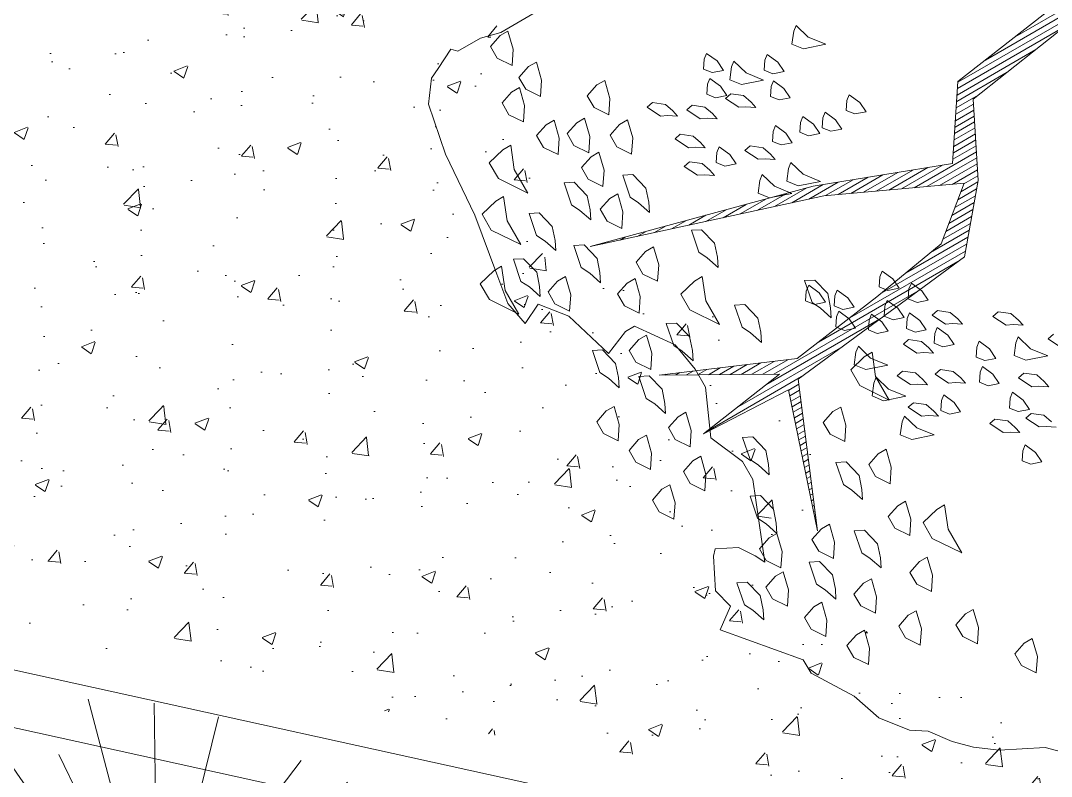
# Model space of a CAD drawing. Header units: metres. Extents: x 12093 to 20303, y 514 to 1412.
# Drawn here: x 19734.775 to 19737.53, y 696.972 to 698.992 of the extents above; entities that cross this region are included whole.
import ezdxf

# ---------------------------------------------------------------- set-up
doc = ezdxf.new("R2010")
doc.units = ezdxf.units.M
doc.layers.get('0').update_dxf_attribs({"lineweight": 13})
for name, color, linetype, lineweight in [('AMBI-GRASS', 104, 'Continuous', 20), ('ARBOLES', 52, 'Continuous', 13), ('grass', 64, 'Continuous', 13), ('MANZANAS-ORIGINALES', 147, 'Continuous', 9)]:
    doc.layers.add(name, color=color, linetype=linetype, lineweight=lineweight)
pattern_1 = [(50, (19136.99335, 73.14804), (0.36436934, -0.03187817), [0.0381, -0.4191]), (355, (19136.99335, 73.14804), (-0.07048565, 0.38211329), [0.03048, -0.33528]), (100.451, (19137.0237, 73.1454), (0.293885, 0.35023338), [0.03238, -0.35618]), (46.1842, (19136.99335, 73.24964), (0.54215808, -0.08408466), [0.05715, -0.62865]), (96.6356, (19137.03853, 73.24264), (0.47480847, 0.4948511), [0.04857, -0.53427]), (351.184, (19136.99335, 73.24964), (0.4748092, 0.49485024), [0.04572, -0.50292]), (21, (19137.04415, 73.22424), (0.30322976, -0.20453104), [0.0381, -0.4191]), (326, (19137.04415, 73.22424), (0.12360406, 0.36837593), [0.03048, -0.33528]), (71.4514, (19137.06942, 73.2072), (0.42683298, 0.16384572), [0.03238, -0.35618]), (37.5, (19136.99335, 73.14804), (0.006177207, 0.169110078), [0, -0.331216, 0, -0.34036, 0, -0.33655]), (7.5, (19136.99335, 73.14804), (0.133639325, 0.20036115), [0, -0.194056, 0, -0.323596, 0, -0.12827]), (327.5, (19136.88007, 73.14804), (0.27118119, -0.011457488), [0, -0.127, 0, -0.39624, 0, -0.52578]), (317.5, (19136.82927, 73.14804), (0.29625836, 0.05085298), [0, -0.1651, 0, -0.263144, 0, -0.37338])]

# ---------------------------------------------------------------- blocks, each defined once
blk = doc.blocks.new('ghgfghgh')
at = {"layer": 'ARBOLES', "lineweight": 20}
for p, q in [((20001.1504, 663.7638), (20001.5824, 664.0132)), ((20001.2006, 663.8032), (20001.4628, 663.9546)), ((20001.1042, 663.7276), (20001.3177, 663.8952)), ((20001.1042, 663.7267), (20001.333, 663.8588)), ((20001.3369, 663.8619), (20001.1301, 663.6982)), ((20001.1035, 663.7159), (20001.2843, 663.8203)), ((20001.1028, 663.705), (20001.2357, 663.7818)), ((20001.1021, 663.6942), (20001.187, 663.7433)), ((20001.0953, 663.5894), (20001.1042, 663.7276)), ((20001.1014, 663.6834), (20001.1384, 663.7047)), ((20001.1007, 663.6725), (20001.1306, 663.6898)), ((20001.1301, 663.6982), (20001.1383, 663.5611)), ((20001.0993, 663.6509), (20001.1318, 663.6696)), ((20001.1, 663.6617), (20001.1312, 663.6797)), ((20001.0986, 663.6401), (20001.1324, 663.6596)), ((20001.0972, 663.6184), (20001.1336, 663.6394)), ((20001.0979, 663.6292), (20001.133, 663.6495)), ((20001.0958, 663.5967), (20001.1348, 663.6193)), ((20001.0965, 663.6076), (20001.1342, 663.6293)), ((20001.0306, 663.5487), (20001.1354, 663.6092)), ((20001.052, 663.5506), (20001.136, 663.5991)), ((20000.8603, 663.5513), (20001.0953, 663.5894)), ((20000.9879, 663.5449), (20001.0532, 663.5826)), ((20001.0093, 663.5468), (20001.0784, 663.5867)), ((20001.0734, 663.5525), (20001.1366, 663.589)), ((20000.9025, 663.5373), (20000.9527, 663.5663)), ((20000.9239, 663.5392), (20000.9778, 663.5704)), ((20000.9452, 663.5411), (20001.003, 663.5744)), ((20000.9666, 663.543), (20001.0281, 663.5785)), ((20001.0947, 663.5544), (20001.1372, 663.579)), ((20001.1141, 663.5552), (20001.1378, 663.5689)), ((20000.4846, 663.4496), (20000.8603, 663.5513)), ((20000.7953, 663.5171), (20000.8494, 663.5483)), ((20000.8242, 663.5234), (20000.8773, 663.554)), ((20000.8532, 663.5297), (20000.9025, 663.5581)), ((20001.1145, 663.5562), (20000.8784, 663.5351)), ((20000.8812, 663.5354), (20000.9276, 663.5622)), ((20001.0759, 663.4541), (20001.1145, 663.5562)), ((20001.1041, 663.5285), (20001.1357, 663.5468)), ((20001.1091, 663.5419), (20001.1378, 663.5585)), ((20001.1383, 663.5611), (20001.1151, 663.4324)), ((20000.8784, 663.5351), (20000.4846, 663.4496)), ((20000.7374, 663.5045), (20000.7814, 663.5299)), ((20000.7664, 663.5108), (20000.8154, 663.5391)), ((20001.099, 663.5152), (20001.1336, 663.5352)), ((20000.6795, 663.4919), (20000.7134, 663.5115)), ((20000.7085, 663.4982), (20000.7474, 663.5207)), ((20001.0889, 663.4885), (20001.1294, 663.5119)), ((20001.094, 663.5019), (20001.1315, 663.5236)), ((20000.6506, 663.4856), (20000.6795, 663.5023)), ((20001.0839, 663.4752), (20001.1273, 663.5003)), ((20000.5927, 663.4731), (20000.6115, 663.4839)), ((20000.6216, 663.4794), (20000.6455, 663.4931)), ((20001.0581, 663.4395), (20001.1231, 663.477)), ((20001.0788, 663.4619), (20001.1252, 663.4886)), ((20000.5637, 663.4668), (20000.5775, 663.4747)), ((20001.0157, 663.4046), (20001.121, 663.4654)), ((20000.9219, 663.3296), (20001.1168, 663.4421)), ((20000.9678, 663.3651), (20001.0759, 663.4541)), ((20000.9733, 663.3697), (20001.1189, 663.4537)), ((20001.1151, 663.4324), (20000.8351, 663.2264)), ((20000.8691, 663.2886), (20001.104, 663.4243)), ((20000.7938, 663.2347), (20001.0382, 663.3758)), ((20000.833, 663.2607), (20000.9678, 663.3651)), ((20000.7802, 663.2165), (20000.9723, 663.3274)), ((20000.73, 663.177), (20000.9065, 663.279)), ((20000.6008, 663.233), (20000.833, 663.2607)), ((20000.7204, 663.2341), (20000.7492, 663.2507)), ((20000.7388, 663.2342), (20000.7719, 663.2534)), ((20000.7571, 663.2344), (20000.7947, 663.2561)), ((20000.7754, 663.2346), (20000.8174, 663.2588)), ((20000.8036, 663.2348), (20000.6008, 663.233)), ((20000.6103, 663.2331), (20000.6126, 663.2344)), ((20000.6287, 663.2332), (20000.6354, 663.2371)), ((20000.647, 663.2334), (20000.6581, 663.2398)), ((20000.6654, 663.2336), (20000.6809, 663.2425)), ((20000.6755, 663.1343), (20000.8036, 663.2348)), ((20000.6837, 663.2337), (20000.7037, 663.2453)), ((20000.7021, 663.2339), (20000.7264, 663.248)), ((20000.6797, 663.1376), (20000.8406, 663.2305)), ((20000.8191, 663.2076), (20000.8362, 663.2175)), ((20000.8351, 663.2264), (20000.8676, 662.9704)), ((20000.8189, 663.2082), (20000.6755, 663.1343)), ((20000.8676, 662.9704), (20000.8189, 663.2082)), ((20000.821, 663.1983), (20000.8374, 663.2078)), ((20000.8229, 663.189), (20000.8387, 663.1981)), ((20000.8248, 663.1797), (20000.8399, 663.1884)), ((20000.8267, 663.1703), (20000.8411, 663.1787)), ((20000.8286, 663.161), (20000.8424, 663.169)), ((20000.8305, 663.1517), (20000.8436, 663.1592)), ((20000.8324, 663.1424), (20000.8448, 663.1495)), ((20000.8343, 663.133), (20000.8461, 663.1398)), ((20000.8362, 663.1237), (20000.8473, 663.1301)), ((20000.8381, 663.1144), (20000.8485, 663.1204)), ((20000.8401, 663.1051), (20000.8498, 663.1107)), ((20000.842, 663.0958), (20000.851, 663.101)), ((20000.8439, 663.0864), (20000.8522, 663.0913)), ((20000.8458, 663.0771), (20000.8535, 663.0816)), ((20000.8477, 663.0678), (20000.8547, 663.0718)), ((20000.8496, 663.0585), (20000.8559, 663.0621)), ((20000.8515, 663.0491), (20000.8572, 663.0524)), ((20000.8534, 663.0398), (20000.8584, 663.0427)), ((20000.8553, 663.0305), (20000.8597, 663.033)), ((20000.8572, 663.0212), (20000.8609, 663.0233)), ((20000.8591, 663.0118), (20000.8621, 663.0136)), ((20000.861, 663.0025), (20000.8634, 663.0039)), ((20000.8629, 662.9932), (20000.8646, 662.9941))]:
    blk.add_line(p, q, dxfattribs=at)
at = {"layer": 'grass'}
for p, q in [((20000.3339, 663.8106), (20000.3944, 663.8455)), ((20000.2993, 663.8007), (20000.3339, 663.8106)), ((20000.3458, 663.8128), (20000.3325, 663.8051)), ((20000.3545, 663.7823), (20000.3458, 663.8128)), ((20000.8274, 663.8124), (20000.8243, 663.7908)), ((20000.8314, 663.8222), (20000.8274, 663.8124)), ((20000.8519, 663.8024), (20000.8314, 663.8222)), ((20000.2614, 663.7788), (20000.2993, 663.8007)), ((20000.3325, 663.8051), (20000.3164, 663.7869)), ((20000.8243, 663.7908), (20000.8439, 663.7828)), ((20000.8439, 663.7828), (20000.8813, 663.7904)), ((20000.8813, 663.7904), (20000.8519, 663.8024)), ((20000.228, 663.7494), (20000.2495, 663.782)), ((20000.2495, 663.782), (20000.2614, 663.7788)), ((20000.3164, 663.7869), (20000.3279, 663.767)), ((20000.3527, 663.7547), (20000.3545, 663.7823)), ((20000.6806, 663.7752), (20000.6766, 663.7654)), ((20000.6982, 663.7623), (20000.6806, 663.7752)), ((20000.7828, 663.7734), (20000.7788, 663.7636)), ((20000.8004, 663.7605), (20000.7828, 663.7734)), ((20000.3279, 663.767), (20000.3527, 663.7547)), ((20000.3937, 663.7606), (20000.3804, 663.7529)), ((20000.4024, 663.7302), (20000.3937, 663.7606)), ((20000.6766, 663.7654), (20000.6755, 663.7487)), ((20000.7089, 663.7465), (20000.6982, 663.7623)), ((20000.7267, 663.7621), (20000.7227, 663.7523)), ((20000.7472, 663.7422), (20000.7267, 663.7621)), ((20000.7788, 663.7636), (20000.7777, 663.7469)), ((20000.8111, 663.7447), (20000.8004, 663.7605)), ((20000.2172, 663.7331), (20000.228, 663.7494)), ((20000.3804, 663.7529), (20000.3643, 663.7347)), ((20000.6755, 663.7487), (20000.6902, 663.7427)), ((20000.6902, 663.7427), (20000.7089, 663.7465)), ((20000.7227, 663.7523), (20000.7196, 663.7306)), ((20000.7766, 663.7302), (20000.7472, 663.7422)), ((20000.7777, 663.7469), (20000.7924, 663.7409)), ((20000.7924, 663.7409), (20000.8111, 663.7447)), ((20000.212, 663.6898), (20000.2172, 663.7331)), ((20000.3643, 663.7347), (20000.3758, 663.7148)), ((20000.4006, 663.7025), (20000.4024, 663.7302)), ((20000.4957, 663.722), (20000.4796, 663.7038)), ((20000.509, 663.7297), (20000.4957, 663.722)), ((20000.5177, 663.6992), (20000.509, 663.7297)), ((20000.6822, 663.7231), (20000.681, 663.7064)), ((20000.6862, 663.7329), (20000.6822, 663.7231)), ((20000.7038, 663.7199), (20000.6862, 663.7329)), ((20000.7145, 663.7041), (20000.7038, 663.7199)), ((20000.7196, 663.7306), (20000.7392, 663.7226)), ((20000.7392, 663.7226), (20000.7766, 663.7302)), ((20000.7893, 663.7193), (20000.7882, 663.7026)), ((20000.7933, 663.7291), (20000.7893, 663.7193)), ((20000.8109, 663.7162), (20000.7933, 663.7291)), ((20000.352, 663.7099), (20000.3359, 663.6918)), ((20000.3653, 663.7176), (20000.352, 663.7099)), ((20000.374, 663.6872), (20000.3653, 663.7176)), ((20000.3758, 663.7148), (20000.4006, 663.7025)), ((20000.4796, 663.7038), (20000.4911, 663.6839)), ((20000.681, 663.7064), (20000.6957, 663.7003)), ((20000.6957, 663.7003), (20000.7145, 663.7041)), ((20000.7125, 663.6992), (20000.7214, 663.707)), ((20000.7214, 663.707), (20000.743, 663.7039)), ((20000.743, 663.7039), (20000.7557, 663.693)), ((20000.7882, 663.7026), (20000.8029, 663.6966)), ((20000.8216, 663.7004), (20000.8109, 663.7162)), ((20000.921, 663.7055), (20000.9169, 663.6957)), ((20000.9386, 663.6926), (20000.921, 663.7055)), ((20000.2405, 663.6054), (20000.212, 663.6898)), ((20000.3359, 663.6918), (20000.3474, 663.6718)), ((20000.3722, 663.6596), (20000.374, 663.6872)), ((20000.5159, 663.6716), (20000.5177, 663.6992)), ((20000.5806, 663.6845), (20000.5895, 663.6923)), ((20000.6031, 663.6696), (20000.5806, 663.6845)), ((20000.5895, 663.6923), (20000.6111, 663.6892)), ((20000.6111, 663.6892), (20000.6238, 663.6783)), ((20000.6474, 663.6801), (20000.6563, 663.6879)), ((20000.6563, 663.6879), (20000.6779, 663.6847)), ((20000.6779, 663.6847), (20000.6906, 663.6738)), ((20000.735, 663.6843), (20000.7125, 663.6992)), ((20000.7468, 663.6852), (20000.735, 663.6843)), ((20000.7635, 663.6841), (20000.7468, 663.6852)), ((20000.7557, 663.693), (20000.7635, 663.6841)), ((20000.8029, 663.6966), (20000.8216, 663.7004)), ((20000.9169, 663.6957), (20000.9158, 663.679)), ((20000.9493, 663.6768), (20000.9386, 663.6926)), ((20000.3474, 663.6718), (20000.3722, 663.6596)), ((20000.4911, 663.6839), (20000.5159, 663.6716)), ((20000.6149, 663.6705), (20000.6031, 663.6696)), ((20000.6316, 663.6694), (20000.6149, 663.6705)), ((20000.6238, 663.6783), (20000.6316, 663.6694)), ((20000.6699, 663.6651), (20000.6474, 663.6801)), ((20000.6906, 663.6738), (20000.6984, 663.6649)), ((20000.843, 663.6688), (20000.839, 663.6589)), ((20000.8606, 663.6558), (20000.843, 663.6688)), ((20000.8804, 663.6763), (20000.8764, 663.6665)), ((20000.898, 663.6634), (20000.8804, 663.6763)), ((20000.9158, 663.679), (20000.9305, 663.673)), ((20000.9305, 663.673), (20000.9493, 663.6768)), ((20000.4103, 663.655), (20000.3942, 663.6368)), ((20000.4236, 663.6626), (20000.4103, 663.655)), ((20000.4323, 663.6322), (20000.4236, 663.6626)), ((20000.4617, 663.658), (20000.4456, 663.6399)), ((20000.475, 663.6657), (20000.4617, 663.658)), ((20000.4837, 663.6353), (20000.475, 663.6657)), ((20000.5341, 663.6555), (20000.518, 663.6373)), ((20000.5474, 663.6632), (20000.5341, 663.6555)), ((20000.5561, 663.6328), (20000.5474, 663.6632)), ((20000.6817, 663.666), (20000.6699, 663.6651)), ((20000.6984, 663.6649), (20000.6817, 663.666)), ((20000.7967, 663.6534), (20000.7927, 663.6436)), ((20000.8143, 663.6405), (20000.7967, 663.6534)), ((20000.839, 663.6589), (20000.8379, 663.6422)), ((20000.8713, 663.64), (20000.8606, 663.6558)), ((20000.8764, 663.6665), (20000.8753, 663.6498)), ((20000.8753, 663.6498), (20000.89, 663.6438)), ((20000.9087, 663.6476), (20000.898, 663.6634)), ((20000.3942, 663.6368), (20000.4057, 663.6168)), ((20000.4456, 663.6399), (20000.4571, 663.6199)), ((20000.482, 663.6077), (20000.4837, 663.6353)), ((20000.518, 663.6373), (20000.5295, 663.6174)), ((20000.5543, 663.6051), (20000.5561, 663.6328)), ((20000.6274, 663.631), (20000.6363, 663.6388)), ((20000.6363, 663.6388), (20000.6579, 663.6357)), ((20000.6579, 663.6357), (20000.6706, 663.6248)), ((20000.7927, 663.6436), (20000.7916, 663.6269)), ((20000.825, 663.6246), (20000.8143, 663.6405)), ((20000.8379, 663.6422), (20000.8526, 663.6362)), ((20000.8526, 663.6362), (20000.8713, 663.64)), ((20000.89, 663.6438), (20000.9087, 663.6476)), ((20000.3505, 663.6204), (20000.3372, 663.6127)), ((20000.3564, 663.5795), (20000.3505, 663.6204)), ((20000.4057, 663.6168), (20000.4305, 663.6046)), ((20000.4305, 663.6046), (20000.4323, 663.6322)), ((20000.4571, 663.6199), (20000.482, 663.6077)), ((20000.5295, 663.6174), (20000.5543, 663.6051)), ((20000.6499, 663.6161), (20000.6274, 663.631)), ((20000.6617, 663.617), (20000.6499, 663.6161)), ((20000.6784, 663.6159), (20000.6617, 663.617)), ((20000.6706, 663.6248), (20000.6784, 663.6159)), ((20000.702, 663.6177), (20000.698, 663.6079)), ((20000.7196, 663.6048), (20000.702, 663.6177)), ((20000.7452, 663.6115), (20000.7541, 663.6193)), ((20000.7541, 663.6193), (20000.7757, 663.6162)), ((20000.7757, 663.6162), (20000.7884, 663.6053)), ((20000.7916, 663.6269), (20000.8063, 663.6208)), ((20000.8063, 663.6208), (20000.825, 663.6246)), ((20000.2898, 663.5027), (20000.2405, 663.6054)), ((20000.3372, 663.6127), (20000.3144, 663.5907)), ((20000.4858, 663.601), (20000.4697, 663.5828)), ((20000.4991, 663.6087), (20000.4858, 663.601)), ((20000.5078, 663.5783), (20000.4991, 663.6087)), ((20000.698, 663.6079), (20000.6969, 663.5912)), ((20000.7303, 663.589), (20000.7196, 663.6048)), ((20000.7677, 663.5966), (20000.7452, 663.6115)), ((20000.7884, 663.6053), (20000.7962, 663.5963)), ((20000.3144, 663.5907), (20000.3298, 663.5641)), ((20000.4697, 663.5828), (20000.4812, 663.5629)), ((20000.6428, 663.5847), (20000.6517, 663.5925)), ((20000.6653, 663.5698), (20000.6428, 663.5847)), ((20000.6517, 663.5925), (20000.6733, 663.5894)), ((20000.6733, 663.5894), (20000.686, 663.5785)), ((20000.6969, 663.5912), (20000.7116, 663.5852)), ((20000.7116, 663.5852), (20000.7303, 663.589)), ((20000.7795, 663.5975), (20000.7677, 663.5966)), ((20000.7962, 663.5963), (20000.7795, 663.5975)), ((20000.8187, 663.5814), (20000.8156, 663.5598)), ((20000.8227, 663.5912), (20000.8187, 663.5814)), ((20000.8432, 663.5714), (20000.8227, 663.5912)), ((20000.3298, 663.5641), (20000.3794, 663.5396)), ((20000.3794, 663.5396), (20000.3564, 663.5795)), ((20000.4812, 663.5629), (20000.506, 663.5506)), ((20000.506, 663.5506), (20000.5078, 663.5783)), ((20000.5393, 663.5698), (20000.5564, 663.5709)), ((20000.5518, 663.5327), (20000.5393, 663.5698)), ((20000.5564, 663.5709), (20000.5784, 663.5481)), ((20000.6771, 663.5707), (20000.6653, 663.5698)), ((20000.6938, 663.5696), (20000.6771, 663.5707)), ((20000.686, 663.5785), (20000.6938, 663.5696)), ((20000.7744, 663.5709), (20000.7704, 663.5611)), ((20000.7949, 663.5511), (20000.7744, 663.5709)), ((20000.8727, 663.5594), (20000.8432, 663.5714)), ((20000.4403, 663.557), (20000.4574, 663.558)), ((20000.4528, 663.5199), (20000.4403, 663.557)), ((20000.4574, 663.558), (20000.4794, 663.5353)), ((20000.5784, 663.5481), (20000.5833, 663.5243)), ((20000.7704, 663.5611), (20000.7673, 663.5395)), ((20000.8243, 663.5391), (20000.7949, 663.5511)), ((20000.8156, 663.5598), (20000.8352, 663.5518)), ((20000.8352, 663.5518), (20000.8727, 663.5594)), ((20000.3385, 663.5337), (20000.3252, 663.526)), ((20000.3444, 663.4928), (20000.3385, 663.5337)), ((20000.4794, 663.5353), (20000.4843, 663.5115)), ((20000.5175, 663.5307), (20000.5014, 663.5125)), ((20000.5308, 663.5384), (20000.5175, 663.5307)), ((20000.5395, 663.5079), (20000.5308, 663.5384)), ((20000.5661, 663.5233), (20000.5518, 663.5327)), ((20000.7673, 663.5395), (20000.7869, 663.5315)), ((20000.7869, 663.5315), (20000.8243, 663.5391)), ((20000.3252, 663.526), (20000.3024, 663.504)), ((20000.4671, 663.5105), (20000.4528, 663.5199)), ((20000.4843, 663.5115), (20000.4853, 663.4944)), ((20000.5014, 663.5125), (20000.5129, 663.4926)), ((20000.5843, 663.5072), (20000.5661, 663.5233)), ((20000.5833, 663.5243), (20000.5843, 663.5072)), ((20000.327, 663.4031), (20000.2898, 663.5027)), ((20000.3024, 663.504), (20000.3178, 663.4774)), ((20000.3815, 663.5053), (20000.3986, 663.5063)), ((20000.394, 663.4682), (20000.3815, 663.5053)), ((20000.3986, 663.5063), (20000.4206, 663.4836)), ((20000.4853, 663.4944), (20000.4671, 663.5105)), ((20000.5378, 663.4803), (20000.5395, 663.5079)), ((20000.3178, 663.4774), (20000.3674, 663.4529)), ((20000.3674, 663.4529), (20000.3444, 663.4928)), ((20000.4206, 663.4836), (20000.4255, 663.4598)), ((20000.5129, 663.4926), (20000.5378, 663.4803)), ((20000.6549, 663.477), (20000.672, 663.478)), ((20000.6674, 663.4399), (20000.6549, 663.477)), ((20000.672, 663.478), (20000.694, 663.4553)), ((20000.4083, 663.4588), (20000.394, 663.4682)), ((20000.4265, 663.4427), (20000.4083, 663.4588)), ((20000.4255, 663.4598), (20000.4265, 663.4427)), ((20000.5348, 663.4605), (20000.5435, 663.4655)), ((20000.4569, 663.4514), (20000.4741, 663.4524)), ((20000.4695, 663.4143), (20000.4569, 663.4514)), ((20000.4741, 663.4524), (20000.4961, 663.4296)), ((20000.5058, 663.4542), (20000.5095, 663.4563)), ((20000.5779, 663.4414), (20000.5618, 663.4233)), ((20000.5912, 663.4491), (20000.5779, 663.4414)), ((20000.5999, 663.4187), (20000.5912, 663.4491)), ((20000.694, 663.4553), (20000.6989, 663.4315)), ((20000.3551, 663.4281), (20000.3723, 663.4291)), ((20000.3677, 663.391), (20000.3551, 663.4281)), ((20000.3723, 663.4291), (20000.3943, 663.4063)), ((20000.4961, 663.4296), (20000.5009, 663.4059)), ((20000.6818, 663.4305), (20000.6674, 663.4399)), ((20000.6999, 663.4144), (20000.6818, 663.4305)), ((20000.6989, 663.4315), (20000.6999, 663.4144)), ((20000.3219, 663.4089), (20000.2991, 663.3869)), ((20000.3352, 663.4165), (20000.3219, 663.4089)), ((20000.3411, 663.3756), (20000.3352, 663.4165)), ((20000.4838, 663.4048), (20000.4695, 663.4143)), ((20000.5618, 663.4233), (20000.5733, 663.4033)), ((20000.5981, 663.3911), (20000.5999, 663.4187)), ((20000.9767, 663.4082), (20000.9727, 663.3984)), ((20000.9943, 663.3953), (20000.9767, 663.4082)), ((20000.3457, 663.3534), (20000.327, 663.4031)), ((20000.382, 663.3815), (20000.3677, 663.391)), ((20000.3943, 663.4063), (20000.3992, 663.3825)), ((20000.4296, 663.3913), (20000.4135, 663.3731)), ((20000.4429, 663.3989), (20000.4296, 663.3913)), ((20000.4516, 663.3685), (20000.4429, 663.3989)), ((20000.502, 663.3887), (20000.4838, 663.4048)), ((20000.5009, 663.4059), (20000.502, 663.3887)), ((20000.56, 663.3956), (20000.5467, 663.388)), ((20000.5687, 663.3652), (20000.56, 663.3956)), ((20000.5733, 663.4033), (20000.5981, 663.3911)), ((20000.66, 663.3913), (20000.6373, 663.3693)), ((20000.6733, 663.399), (20000.66, 663.3913)), ((20000.6792, 663.3581), (20000.6733, 663.399)), ((20000.8457, 663.3922), (20000.8629, 663.3932)), ((20000.8583, 663.3551), (20000.8457, 663.3922)), ((20000.8629, 663.3932), (20000.8849, 663.3704)), ((20000.9727, 663.3984), (20000.9716, 663.3817)), ((20001.005, 663.3794), (20000.9943, 663.3953)), ((20000.2991, 663.3869), (20000.3145, 663.3603)), ((20000.3641, 663.3357), (20000.3411, 663.3756)), ((20000.4002, 663.3654), (20000.382, 663.3815)), ((20000.3992, 663.3825), (20000.4002, 663.3654)), ((20000.4135, 663.3731), (20000.425, 663.3531)), ((20000.5467, 663.388), (20000.5306, 663.3698)), ((20000.8486, 663.3747), (20000.8475, 663.358)), ((20000.8527, 663.3845), (20000.8486, 663.3747)), ((20000.8703, 663.3716), (20000.8527, 663.3845)), ((20000.9008, 663.3763), (20000.8968, 663.3665)), ((20000.9184, 663.3634), (20000.9008, 663.3763)), ((20000.9716, 663.3817), (20000.9863, 663.3756)), ((20000.9863, 663.3756), (20001.005, 663.3794)), ((20001.0217, 663.3783), (20001.0206, 663.3616)), ((20001.0257, 663.3881), (20001.0217, 663.3783)), ((20001.0433, 663.3752), (20001.0257, 663.3881)), ((20001.054, 663.3594), (20001.0433, 663.3752)), ((20000.3145, 663.3603), (20000.3641, 663.3357)), ((20000.4498, 663.3409), (20000.4516, 663.3685)), ((20000.5306, 663.3698), (20000.5421, 663.3499)), ((20000.567, 663.3376), (20000.5687, 663.3652)), ((20000.6373, 663.3693), (20000.6526, 663.3427)), ((20000.7023, 663.3182), (20000.6792, 663.3581)), ((20000.8475, 663.358), (20000.8622, 663.352)), ((20000.8726, 663.3456), (20000.8583, 663.3551)), ((20000.8622, 663.352), (20000.881, 663.3558)), ((20000.881, 663.3558), (20000.8703, 663.3716)), ((20000.8849, 663.3704), (20000.8897, 663.3466)), ((20000.8968, 663.3665), (20000.8957, 663.3498)), ((20000.9291, 663.3476), (20000.9184, 663.3634)), ((20000.9852, 663.3589), (20000.9812, 663.3491)), ((20001.0028, 663.346), (20000.9852, 663.3589)), ((20001.0206, 663.3616), (20001.0353, 663.3556)), ((20001.0353, 663.3556), (20001.054, 663.3594)), ((20000.3751, 663.3199), (20000.3457, 663.3534)), ((20000.3966, 663.3525), (20000.3751, 663.3199)), ((20000.4487, 663.3322), (20000.3966, 663.3525)), ((20000.425, 663.3531), (20000.4498, 663.3409)), ((20000.5421, 663.3499), (20000.567, 663.3376)), ((20000.6526, 663.3427), (20000.7023, 663.3182)), ((20000.7278, 663.3507), (20000.745, 663.3517)), ((20000.7404, 663.3136), (20000.7278, 663.3507)), ((20000.745, 663.3517), (20000.767, 663.329)), ((20000.8908, 663.3295), (20000.8726, 663.3456)), ((20000.8897, 663.3466), (20000.8908, 663.3295)), ((20000.8957, 663.3498), (20000.9104, 663.3438)), ((20000.9035, 663.3409), (20000.8994, 663.3311)), ((20000.9211, 663.328), (20000.9035, 663.3409)), ((20000.9104, 663.3438), (20000.9291, 663.3476)), ((20000.9812, 663.3491), (20000.9801, 663.3324)), ((20001.0135, 663.3302), (20001.0028, 663.346)), ((20001.0224, 663.338), (20001.0184, 663.3282)), ((20001.04, 663.3251), (20001.0224, 663.338)), ((20001.0607, 663.3338), (20001.0696, 663.3416)), ((20001.0696, 663.3416), (20001.0912, 663.3385)), ((20001.0912, 663.3385), (20001.1039, 663.3276)), ((20001.163, 663.332), (20001.1719, 663.3398)), ((20001.1719, 663.3398), (20001.1935, 663.3367)), ((20000.5151, 663.2696), (20000.4487, 663.3322)), ((20000.6127, 663.3197), (20000.6299, 663.3207)), ((20000.6253, 663.2826), (20000.6127, 663.3197)), ((20000.6299, 663.3207), (20000.6519, 663.298)), ((20000.767, 663.329), (20000.7718, 663.3052)), ((20000.8994, 663.3311), (20000.8983, 663.3144)), ((20000.9318, 663.3121), (20000.9211, 663.328)), ((20000.9545, 663.3257), (20000.9534, 663.309)), ((20000.9585, 663.3355), (20000.9545, 663.3257)), ((20000.9761, 663.3226), (20000.9585, 663.3355)), ((20000.9868, 663.3068), (20000.9761, 663.3226)), ((20000.9801, 663.3324), (20000.9948, 663.3264)), ((20000.9948, 663.3264), (20001.0135, 663.3302)), ((20001.0184, 663.3282), (20001.0173, 663.3115)), ((20001.0507, 663.3093), (20001.04, 663.3251)), ((20001.0832, 663.3189), (20001.0607, 663.3338)), ((20001.095, 663.3198), (20001.0832, 663.3189)), ((20001.1117, 663.3187), (20001.095, 663.3198)), ((20001.1039, 663.3276), (20001.1117, 663.3187)), ((20001.1855, 663.3171), (20001.163, 663.332)), ((20001.1935, 663.3367), (20001.2062, 663.3258)), ((20001.2062, 663.3258), (20001.214, 663.3169)), ((20000.5442, 663.3066), (20000.5151, 663.2696)), ((20000.5593, 663.3153), (20000.5442, 663.3066)), ((20000.6277, 663.2842), (20000.5593, 663.3153)), ((20000.7547, 663.3041), (20000.7404, 663.3136)), ((20000.7729, 663.288), (20000.7547, 663.3041)), ((20000.7718, 663.3052), (20000.7729, 663.288)), ((20000.8983, 663.3144), (20000.913, 663.3084)), ((20000.913, 663.3084), (20000.9318, 663.3121)), ((20000.9534, 663.309), (20000.9681, 663.303)), ((20000.9681, 663.303), (20000.9868, 663.3068)), ((20001.0173, 663.3115), (20001.032, 663.3055)), ((20001.032, 663.3055), (20001.0507, 663.3093)), ((20001.0654, 663.3033), (20001.0643, 663.2866)), ((20001.0694, 663.3131), (20001.0654, 663.3033)), ((20001.087, 663.3002), (20001.0694, 663.3131)), ((20001.1973, 663.318), (20001.1855, 663.3171)), ((20001.214, 663.3169), (20001.1973, 663.318)), ((20000.5662, 663.2928), (20000.5501, 663.2747)), ((20000.5795, 663.3005), (20000.5662, 663.2928)), ((20000.5882, 663.2701), (20000.5795, 663.3005)), ((20000.6519, 663.298), (20000.6568, 663.2742)), ((20001.0122, 663.285), (20001.0211, 663.2928)), ((20001.0347, 663.2701), (20001.0122, 663.285)), ((20001.0211, 663.2928), (20001.0427, 663.2897)), ((20001.0427, 663.2897), (20001.0554, 663.2788)), ((20001.0643, 663.2866), (20001.079, 663.2806)), ((20001.0977, 663.2843), (20001.087, 663.3002)), ((20001.14, 663.2899), (20001.136, 663.2801)), ((20001.1576, 663.277), (20001.14, 663.2899)), ((20001.202, 663.2875), (20001.1989, 663.2659)), ((20001.206, 663.2973), (20001.202, 663.2875)), ((20001.2265, 663.2775), (20001.206, 663.2973)), ((20001.2561, 663.294), (20001.265, 663.3018)), ((20001.2786, 663.279), (20001.2561, 663.294)), ((20000.4882, 663.2744), (20000.5053, 663.2754)), ((20000.5007, 663.2373), (20000.4882, 663.2744)), ((20000.5053, 663.2754), (20000.5273, 663.2527)), ((20000.5501, 663.2747), (20000.5616, 663.2547)), ((20000.5864, 663.2424), (20000.5882, 663.2701)), ((20000.6396, 663.2732), (20000.6253, 663.2826)), ((20000.6615, 663.2432), (20000.6277, 663.2842)), ((20000.6578, 663.257), (20000.6396, 663.2732)), ((20000.6568, 663.2742), (20000.6578, 663.257)), ((20000.9324, 663.2718), (20000.9293, 663.2502)), ((20000.9364, 663.2816), (20000.9324, 663.2718)), ((20000.9569, 663.2618), (20000.9364, 663.2816)), ((20000.9596, 663.2717), (20000.9463, 663.264)), ((20000.9655, 663.2308), (20000.9596, 663.2717)), ((20001.0465, 663.271), (20001.0347, 663.2701)), ((20001.0632, 663.2699), (20001.0465, 663.271)), ((20001.0554, 663.2788), (20001.0632, 663.2699)), ((20001.079, 663.2806), (20001.0977, 663.2843)), ((20001.136, 663.2801), (20001.1349, 663.2634)), ((20001.1683, 663.2612), (20001.1576, 663.277)), ((20001.2559, 663.2655), (20001.2265, 663.2775)), ((20000.5273, 663.2527), (20000.5322, 663.2289)), ((20000.5616, 663.2547), (20000.5864, 663.2424)), ((20000.9463, 663.264), (20000.9235, 663.242)), ((20000.9293, 663.2502), (20000.9489, 663.2422)), ((20000.9863, 663.2498), (20000.9569, 663.2618)), ((20001.1349, 663.2634), (20001.1496, 663.2574)), ((20001.1496, 663.2574), (20001.1683, 663.2612)), ((20001.1989, 663.2659), (20001.2185, 663.2579)), ((20001.2185, 663.2579), (20001.2559, 663.2655)), ((20000.5151, 663.2278), (20000.5007, 663.2373)), ((20000.6789, 663.2129), (20000.6615, 663.2432)), ((20000.9235, 663.242), (20000.9389, 663.2154)), ((20000.9489, 663.2422), (20000.9863, 663.2498)), ((20001.0019, 663.232), (20001.0109, 663.2398)), ((20001.0109, 663.2398), (20001.0325, 663.2367)), ((20001.0325, 663.2367), (20001.0452, 663.2257)), ((20001.0659, 663.2344), (20001.0748, 663.2422)), ((20001.0884, 663.2195), (20001.0659, 663.2344)), ((20001.0748, 663.2422), (20001.0964, 663.2391)), ((20001.0964, 663.2391), (20001.1091, 663.2282)), ((20001.1416, 663.2378), (20001.1405, 663.2211)), ((20001.1456, 663.2476), (20001.1416, 663.2378)), ((20001.1632, 663.2347), (20001.1456, 663.2476)), ((20001.1739, 663.2189), (20001.1632, 663.2347)), ((20001.2064, 663.2285), (20001.2153, 663.2363)), ((20001.2153, 663.2363), (20001.237, 663.2332)), ((20001.237, 663.2332), (20001.2497, 663.2222)), ((20000.5332, 663.2117), (20000.5151, 663.2278)), ((20000.5322, 663.2289), (20000.5332, 663.2117)), ((20000.5665, 663.2309), (20000.5836, 663.232)), ((20000.579, 663.1938), (20000.5665, 663.2309)), ((20000.5836, 663.232), (20000.6056, 663.2092)), ((20000.9389, 663.2154), (20000.9885, 663.1909)), ((20000.9625, 663.2195), (20000.9594, 663.1979)), ((20000.9665, 663.2293), (20000.9625, 663.2195)), ((20000.9885, 663.1909), (20000.9655, 663.2308)), ((20000.987, 663.2095), (20000.9665, 663.2293)), ((20001.0244, 663.2171), (20001.0019, 663.232)), ((20001.0363, 663.218), (20001.0244, 663.2171)), ((20001.053, 663.2168), (20001.0363, 663.218)), ((20001.0452, 663.2257), (20001.053, 663.2168)), ((20001.1002, 663.2204), (20001.0884, 663.2195)), ((20001.1169, 663.2193), (20001.1002, 663.2204)), ((20001.1091, 663.2282), (20001.1169, 663.2193)), ((20001.1405, 663.2211), (20001.1552, 663.2151)), ((20001.1552, 663.2151), (20001.1739, 663.2189)), ((20001.2289, 663.2135), (20001.2064, 663.2285)), ((20001.2497, 663.2222), (20001.2574, 663.2133)), ((20000.6056, 663.2092), (20000.6105, 663.1854)), ((20000.688, 663.1274), (20000.6789, 663.2129)), ((20001.0164, 663.1975), (20000.987, 663.2095)), ((20001.0804, 663.1999), (20001.0764, 663.1901)), ((20001.098, 663.187), (20001.0804, 663.1999)), ((20001.1964, 663.204), (20001.1924, 663.1942)), ((20001.214, 663.191), (20001.1964, 663.204)), ((20001.2407, 663.2144), (20001.2289, 663.2135)), ((20001.2574, 663.2133), (20001.2407, 663.2144)), ((20000.5934, 663.1844), (20000.579, 663.1938)), ((20000.6115, 663.1683), (20000.5934, 663.1844)), ((20000.6105, 663.1854), (20000.6115, 663.1683)), ((20000.9594, 663.1979), (20000.979, 663.1899)), ((20000.979, 663.1899), (20001.0164, 663.1975)), ((20001.0202, 663.1787), (20001.0291, 663.1865)), ((20001.0291, 663.1865), (20001.0507, 663.1834)), ((20001.0507, 663.1834), (20001.0634, 663.1725)), ((20001.0764, 663.1901), (20001.0752, 663.1734)), ((20001.1087, 663.1712), (20001.098, 663.187)), ((20001.1924, 663.1942), (20001.1913, 663.1775)), ((20001.2247, 663.1752), (20001.214, 663.191)), ((20000.5115, 663.1726), (20000.4954, 663.1544)), ((20000.5248, 663.1803), (20000.5115, 663.1726)), ((20000.5335, 663.1498), (20000.5248, 663.1803)), ((20000.6458, 663.1703), (20000.6325, 663.1627)), ((20000.6545, 663.1399), (20000.6458, 663.1703)), ((20000.8934, 663.1714), (20000.8773, 663.1533)), ((20000.9067, 663.1791), (20000.8934, 663.1714)), ((20000.9154, 663.1487), (20000.9067, 663.1791)), ((20001.0142, 663.164), (20001.0102, 663.1542)), ((20001.0347, 663.1442), (20001.0142, 663.164)), ((20001.0427, 663.1638), (20001.0202, 663.1787)), ((20001.0545, 663.1647), (20001.0427, 663.1638)), ((20001.0712, 663.1636), (20001.0545, 663.1647)), ((20001.0634, 663.1725), (20001.0712, 663.1636)), ((20001.0752, 663.1734), (20001.0899, 663.1674)), ((20001.0899, 663.1674), (20001.1087, 663.1712)), ((20001.1913, 663.1775), (20001.206, 663.1714)), ((20001.206, 663.1714), (20001.2247, 663.1752)), ((20001.2187, 663.1605), (20001.2276, 663.1683)), ((20001.2276, 663.1683), (20001.2492, 663.1652)), ((20001.2492, 663.1652), (20001.2619, 663.1543)), ((20000.4954, 663.1544), (20000.5069, 663.1345)), ((20000.5317, 663.1222), (20000.5335, 663.1498)), ((20000.6325, 663.1627), (20000.6164, 663.1445)), ((20000.8773, 663.1533), (20000.8888, 663.1333)), ((20000.9136, 663.121), (20000.9154, 663.1487)), ((20001.0102, 663.1542), (20001.0071, 663.1326)), ((20001.1577, 663.1512), (20001.1666, 663.159)), ((20001.1802, 663.1362), (20001.1577, 663.1512)), ((20001.1666, 663.159), (20001.1882, 663.1558)), ((20001.1882, 663.1558), (20001.2009, 663.1449)), ((20001.2412, 663.1456), (20001.2187, 663.1605)), ((20001.253, 663.1465), (20001.2412, 663.1456)), ((20001.2697, 663.1454), (20001.253, 663.1465)), ((20000.5069, 663.1345), (20000.5317, 663.1222)), ((20000.5793, 663.1319), (20000.566, 663.1243)), ((20000.588, 663.1015), (20000.5793, 663.1319)), ((20000.6164, 663.1445), (20000.6279, 663.1245)), ((20000.6527, 663.1123), (20000.6545, 663.1399)), ((20000.7412, 663.1279), (20000.7583, 663.1289)), ((20000.7583, 663.1289), (20000.7804, 663.1062)), ((20000.8888, 663.1333), (20000.9136, 663.121)), ((20001.0071, 663.1326), (20001.0267, 663.1246)), ((20001.0267, 663.1246), (20001.0641, 663.1322)), ((20001.0641, 663.1322), (20001.0347, 663.1442)), ((20001.192, 663.1371), (20001.1802, 663.1362)), ((20001.2087, 663.136), (20001.192, 663.1371)), ((20001.2009, 663.1449), (20001.2087, 663.136)), ((20000.566, 663.1243), (20000.5499, 663.1061)), ((20000.6279, 663.1245), (20000.6527, 663.1123)), ((20000.7412, 663.0875), (20000.688, 663.1274)), ((20000.7538, 663.0908), (20000.7412, 663.1279)), ((20001.2174, 663.1153), (20001.2134, 663.1055)), ((20001.235, 663.1024), (20001.2174, 663.1153)), ((20000.5499, 663.1061), (20000.5614, 663.0862)), ((20000.5862, 663.0739), (20000.588, 663.1015)), ((20000.6709, 663.0962), (20000.6576, 663.0885)), ((20000.6796, 663.0657), (20000.6709, 663.0962)), ((20000.7804, 663.1062), (20000.7852, 663.0824)), ((20000.9699, 663.1003), (20000.9538, 663.0822)), ((20000.9832, 663.108), (20000.9699, 663.1003)), ((20000.9919, 663.0776), (20000.9832, 663.108)), ((20001.2134, 663.1055), (20001.2123, 663.0888)), ((20001.2457, 663.0866), (20001.235, 663.1024)), ((20000.5614, 663.0862), (20000.5862, 663.0739)), ((20000.6576, 663.0885), (20000.6415, 663.0703)), ((20000.7587, 663.0573), (20000.7412, 663.0875)), ((20000.7681, 663.0814), (20000.7538, 663.0908)), ((20000.7862, 663.0652), (20000.7681, 663.0814)), ((20000.7852, 663.0824), (20000.7862, 663.0652)), ((20000.8985, 663.0857), (20000.9157, 663.0868)), ((20000.9111, 663.0487), (20000.8985, 663.0857)), ((20000.9157, 663.0868), (20000.9377, 663.064)), ((20000.9538, 663.0822), (20000.9653, 663.0622)), ((20000.9901, 663.05), (20000.9919, 663.0776)), ((20001.2123, 663.0888), (20001.227, 663.0828)), ((20001.227, 663.0828), (20001.2457, 663.0866)), ((20000.6415, 663.0703), (20000.653, 663.0504)), ((20000.6778, 663.0381), (20000.6796, 663.0657)), ((20000.9377, 663.064), (20000.9425, 663.0402)), ((20000.9653, 663.0622), (20000.9901, 663.05)), ((20000.6187, 663.0483), (20000.6054, 663.0406)), ((20000.6274, 663.0179), (20000.6187, 663.0483)), ((20000.653, 663.0504), (20000.6778, 663.0381)), ((20000.7788, 662.9176), (20000.7587, 663.0573)), ((20000.9254, 663.0392), (20000.9111, 663.0487)), ((20000.6054, 663.0406), (20000.5893, 663.0225)), ((20000.754, 663.0289), (20000.7712, 663.0299)), ((20000.7666, 662.9918), (20000.754, 663.0289)), ((20000.7712, 663.0299), (20000.7932, 663.0072)), ((20000.9436, 663.0231), (20000.9254, 663.0392)), ((20000.9425, 663.0402), (20000.9436, 663.0231)), ((20000.5893, 663.0225), (20000.6008, 663.0025)), ((20000.6256, 662.9903), (20000.6274, 663.0179)), ((20000.7932, 663.0072), (20000.798, 662.9834)), ((20001.0027, 663.0129), (20000.9865, 662.9947)), ((20001.016, 663.0206), (20001.0027, 663.0129)), ((20001.0247, 662.9901), (20001.016, 663.0206)), ((20001.0817, 663.0142), (20001.0684, 663.0065)), ((20001.0876, 662.9733), (20001.0817, 663.0142)), ((20000.6008, 663.0025), (20000.6256, 662.9903)), ((20000.7809, 662.9824), (20000.7666, 662.9918)), ((20000.9865, 662.9947), (20000.9981, 662.9748)), ((20001.0229, 662.9625), (20001.0247, 662.9901)), ((20001.0684, 663.0065), (20001.0456, 662.9845)), ((20000.7991, 662.9663), (20000.7809, 662.9824)), ((20000.798, 662.9834), (20000.7991, 662.9663)), ((20000.8743, 662.9742), (20000.8582, 662.9561)), ((20000.8649, 662.9839), (20000.8658, 662.9844)), ((20000.8668, 662.9746), (20000.8671, 662.9747)), ((20000.8876, 662.9819), (20000.8743, 662.9742)), ((20000.8963, 662.9515), (20000.8876, 662.9819)), ((20000.9981, 662.9748), (20001.0229, 662.9625)), ((20001.0456, 662.9845), (20001.061, 662.9579)), ((20001.1106, 662.9334), (20001.0876, 662.9733)), ((20000.7858, 662.9586), (20000.7697, 662.9404)), ((20000.7991, 662.9663), (20000.7858, 662.9586)), ((20000.8078, 662.9358), (20000.7991, 662.9663)), ((20000.8582, 662.9561), (20000.8697, 662.9361)), ((20000.9295, 662.9707), (20000.9467, 662.9717)), ((20000.9421, 662.9336), (20000.9295, 662.9707)), ((20000.9467, 662.9717), (20000.9687, 662.9489)), ((20001.061, 662.9579), (20001.1106, 662.9334)), ((20000.6921, 662.928), (20000.6953, 662.94)), ((20000.6953, 662.94), (20000.7343, 662.9423)), ((20000.7343, 662.9423), (20000.7625, 662.9284)), ((20000.7697, 662.9404), (20000.7812, 662.9205)), ((20000.8945, 662.9238), (20000.8963, 662.9515)), ((20000.9687, 662.9489), (20000.9735, 662.9251)), ((20000.6956, 662.8695), (20000.6921, 662.928)), ((20000.7625, 662.9284), (20000.7788, 662.9176)), ((20000.7812, 662.9205), (20000.806, 662.9082)), ((20000.806, 662.9082), (20000.8078, 662.9358)), ((20000.8697, 662.9361), (20000.8945, 662.9238)), ((20000.9564, 662.9241), (20000.9421, 662.9336)), ((20000.9746, 662.908), (20000.9564, 662.9241)), ((20000.9735, 662.9251), (20000.9746, 662.908)), ((20001.0526, 662.9264), (20001.0393, 662.9188)), ((20001.0613, 662.896), (20001.0526, 662.9264)), ((20000.8536, 662.9179), (20000.8707, 662.919)), ((20000.8661, 662.8809), (20000.8536, 662.9179)), ((20000.8707, 662.919), (20000.8927, 662.8962)), ((20001.0393, 662.9188), (20001.0232, 662.9006)), ((20000.7965, 662.8939), (20000.7804, 662.8757)), ((20000.8098, 662.9016), (20000.7965, 662.8939)), ((20000.8185, 662.8711), (20000.8098, 662.9016)), ((20000.8927, 662.8962), (20000.8976, 662.8724)), ((20000.9584, 662.8898), (20000.9451, 662.8822)), ((20000.9672, 662.8594), (20000.9584, 662.8898)), ((20001.0232, 662.9006), (20001.0347, 662.8807)), ((20001.0595, 662.8684), (20001.0613, 662.896)), ((20000.7207, 662.8437), (20000.6956, 662.8695)), ((20000.7318, 662.8831), (20000.749, 662.8841)), ((20000.7444, 662.846), (20000.7318, 662.8831)), ((20000.749, 662.8841), (20000.771, 662.8614)), ((20000.7804, 662.8757), (20000.7919, 662.8558)), ((20000.8168, 662.8435), (20000.8185, 662.8711)), ((20000.8804, 662.8714), (20000.8661, 662.8809)), ((20000.8986, 662.8553), (20000.8804, 662.8714)), ((20000.8976, 662.8724), (20000.8986, 662.8553)), ((20000.9451, 662.8822), (20000.929, 662.864)), ((20001.0347, 662.8807), (20001.0595, 662.8684)), ((20000.771, 662.8614), (20000.7758, 662.8376)), ((20000.7919, 662.8558), (20000.8168, 662.8435)), ((20000.929, 662.864), (20000.9406, 662.844)), ((20000.9654, 662.8318), (20000.9672, 662.8594)), ((20000.7035, 662.8035), (20000.7207, 662.8437)), ((20000.7587, 662.8366), (20000.7444, 662.846)), ((20000.7769, 662.8205), (20000.7587, 662.8366)), ((20000.7758, 662.8376), (20000.7769, 662.8205)), ((20000.8615, 662.8427), (20000.8454, 662.8246)), ((20000.8748, 662.8504), (20000.8615, 662.8427)), ((20000.8835, 662.82), (20000.8748, 662.8504)), ((20000.9406, 662.844), (20000.9654, 662.8318)), ((20001.0339, 662.8359), (20001.0206, 662.8282)), ((20001.0426, 662.8055), (20001.0339, 662.8359)), ((20001.1301, 662.8382), (20001.1168, 662.8305)), ((20001.1388, 662.8078), (20001.1301, 662.8382)), ((20000.8454, 662.8246), (20000.8569, 662.8046)), ((20000.8817, 662.7924), (20000.8835, 662.82)), ((20001.0206, 662.8282), (20001.0045, 662.81)), ((20001.1168, 662.8305), (20001.1007, 662.8124)), ((20000.8435, 662.7532), (20000.7035, 662.8035)), ((20000.8569, 662.8046), (20000.8817, 662.7924)), ((20000.9465, 662.8031), (20000.9332, 662.7954)), ((20000.9552, 662.7727), (20000.9465, 662.8031)), ((20001.0045, 662.81), (20001.016, 662.7901)), ((20001.0408, 662.7778), (20001.0426, 662.8055)), ((20001.1007, 662.8124), (20001.1122, 662.7924)), ((20001.137, 662.7802), (20001.1388, 662.8078)), ((20000.9332, 662.7954), (20000.917, 662.7773)), ((20001.016, 662.7901), (20001.0408, 662.7778)), ((20001.1122, 662.7924), (20001.137, 662.7802)), ((20001.216, 662.7815), (20001.1999, 662.7633)), ((20001.2293, 662.7891), (20001.216, 662.7815)), ((20001.2381, 662.7587), (20001.2293, 662.7891)), ((20000.917, 662.7773), (20000.9286, 662.7573)), ((20000.9534, 662.7451), (20000.9552, 662.7727)), ((20000.8566, 662.7305), (20000.8435, 662.7532)), ((20000.9286, 662.7573), (20000.9534, 662.7451)), ((20001.1999, 662.7633), (20001.2115, 662.7434)), ((20001.2363, 662.7311), (20001.2381, 662.7587)), ((20000.9294, 662.6918), (20000.8566, 662.7305)), ((20001.2115, 662.7434), (20001.2363, 662.7311)), ((20000.9707, 662.6552), (20000.9294, 662.6918)), ((20001.0228, 662.6348), (20000.9707, 662.6552)), ((20001.0542, 662.6328), (20001.0228, 662.6348)), ((20001.0944, 662.6156), (20001.0542, 662.6328)), ((20001.1302, 662.606), (20001.0944, 662.6156)), ((20001.1736, 662.6008), (20001.1302, 662.606)), ((20001.2515, 662.6055), (20001.1736, 662.6008)), ((20001.3351, 662.5831), (20001.2515, 662.6055))]:
    blk.add_line(p, q, dxfattribs=at)
blk = doc.blocks.new('Arbust11')
for p, q in [((0.0378, 0.4871), (-0.0937, 0.9403)), ((0.0408, 0.5449), (0.1405, 0.941)), ((0.0408, 0.4825), (0.0377, 0.9348)), ((-0.1618, 0.888), (0.0377, 0.4856)), ((0.0439, 0.4856), (0.3088, 0.8724)), ((0.0595, 0.5199), (0.1997, 0.8474)), ((0.0377, 0.4856), (-0.274, 0.8225)), ((-0.0621, 0.5573), (-0.3332, 0.7944)), ((0.0439, 0.4794), (0.3805, 0.7788)), ((-0.3488, 0.7476), (0.0408, 0.4856)), ((0.0283, 0.4856), (-0.3738, 0.7039)), ((0.047, 0.4794), (0.4366, 0.6759)), ((0.0314, 0.4856), (-0.4049, 0.6104)), ((-0.433, 0.5262), (0.0439, 0.4825)), ((0.0533, 0.4887), (0.474, 0.5137)), ((0.0439, 0.4825), (-0.4267, 0.4669)), ((-0.0527, 0.4794), (-0.4267, 0.3952)), ((0.047, 0.4856), (0.499, 0.4263)), ((0.0501, 0.4794), (0.2901, 0.0832)), ((0.0408, 0.4762), (-0.3893, 0.2673)), ((0.0408, 0.47), (-0.3364, 0.2174)), ((0.0408, 0.4731), (-0.274, 0.1581)), ((0.0377, 0.4669), (-0.2117, 0.0988)), ((0.0501, 0.4638), (-0.0215, 0.0146)), ((0.0501, 0.4731), (0.4304, 0.2454)), ((0.0533, 0.47), (0.1935, 0.0177)), ((0.0564, 0.4762), (0.3649, 0.1425)), ((0.072, 0.4762), (0.4647, 0.3484)), ((0.0501, 0.4544), (-0.1088, 0.0209)), ((0.0533, 0.4451), (0.0907, 0.0271))]:
    blk.add_line(p, q)

msp = doc.modelspace()

# ---------------------------------------------------------------- hatches: boundary and pattern name
at = {"layer": 'grass'}
h = msp.add_hatch(dxfattribs=at)
h.set_pattern_fill('AR-CONC', color=256, scale=0.002, style=0)
h.set_pattern_definition(pattern_1)
h.paths.add_polyline_path([(19736.0568, 699.2884), (19736.0358, 699.3139), (19736.049, 699.3902), (19734.6885, 699.6895), (19734.6687, 699.0368), (19736.0501, 698.6795), (19736.0511, 698.7767), (19736.0188, 698.8722), (19736.0271, 698.941), (19736.0442, 698.9668), (19736.0534, 698.9808)])
h = msp.add_hatch(dxfattribs=at)
h.set_pattern_fill('AR-CONC', color=256, scale=0.002, style=0)
h.set_pattern_definition(pattern_1)
h.paths.add_polyline_path([(19736.0501, 698.6795), (19734.6687, 699.0368), (19734.6393, 698.0668), (19736.0398, 697.7538)])
h = msp.add_hatch(dxfattribs=at)
h.set_pattern_fill('AR-CONC', color=256, scale=0.002, style=0)
h.set_pattern_definition(pattern_1)
h.paths.add_polyline_path([(19736.7594, 698.116), (19736.7405, 698.1487), (19736.6354, 698.1478), (19736.7342, 698.1595), (19736.7317, 698.1639), (19736.6873, 698.2179), (19736.6743, 698.2265), (19736.6726, 698.2315), (19736.5697, 698.2784), (19736.5457, 698.2645), (19736.4995, 698.2059), (19736.3943, 698.3051), (19736.3116, 698.3374), (19736.2775, 698.2857), (19736.2519, 698.3148), (19736.1814, 698.3496), (19736.1571, 698.3918), (19736.1931, 698.4267), (19736.1971, 698.429), (19736.1422, 698.5755), (19736.0983, 698.667), (19736.0501, 698.6795), (19736.0398, 697.7538), (19736.7849, 697.5873), (19736.7803, 697.6641), (19736.7854, 697.683), (19736.8472, 697.6867), (19736.892, 697.6646), (19736.9179, 697.6475), (19736.9158, 697.6622), (19736.9033, 697.6838), (19736.9113, 697.6928), (19736.9012, 697.7635), (19736.8984, 697.7653), (19736.8785, 697.8241), (19736.8923, 697.8249), (19736.8859, 697.8691), (19736.8582, 697.9171), (19736.7738, 697.9803), (19736.7716, 698.0003), (19736.7539, 697.9912), (19736.7712, 698.0047)])
h.paths.add_polyline_path([(19736.4683, 698.0232), (19736.4939, 698.052), (19736.515, 698.0641), (19736.5288, 698.0159), (19736.5259, 697.9721), (19736.4866, 697.9915)], flags=16)
h.paths.add_polyline_path([(19736.4768, 698.1546), (19736.4569, 698.2134), (19736.4841, 698.215), (19736.519, 698.179), (19736.5267, 698.1412), (19736.5283, 698.114), (19736.4995, 698.1396)], flags=16)
h.paths.add_polyline_path([(19736.5548, 697.9465), (19736.5803, 697.9753), (19736.6014, 697.9875), (19736.6152, 697.9392), (19736.6124, 697.8954), (19736.573, 697.9149)], flags=16)
h.paths.add_polyline_path([(19736.5811, 698.1445), (19736.6082, 698.1461), (19736.6431, 698.11), (19736.6509, 698.0723), (19736.6525, 698.0451), (19736.6237, 698.0707), (19736.601, 698.0857)], flags=16)
h.paths.add_polyline_path([(19736.5733, 698.1822), (19736.5551, 698.2139), (19736.5806, 698.2427), (19736.6017, 698.2548), (19736.6155, 698.2066), (19736.6127, 698.1628)], flags=16)
h.paths.add_polyline_path([(19736.6602, 698.0074), (19736.6858, 698.0362), (19736.7068, 698.0484), (19736.7207, 698.0001), (19736.7178, 697.9563), (19736.6785, 697.9758)], flags=16)
h.paths.add_polyline_path([(19736.6173, 697.8139), (19736.6428, 697.8427), (19736.6639, 697.8549), (19736.6777, 697.8066), (19736.6749, 697.7628), (19736.6355, 697.7822)], flags=16)
h.paths.add_polyline_path([(19736.7, 697.8898), (19736.7255, 697.9186), (19736.7466, 697.9308), (19736.7604, 697.8825), (19736.7576, 697.8387), (19736.7183, 697.8581)], flags=16)
h = msp.add_hatch(dxfattribs=at)
h.set_pattern_fill('AR-CONC', color=256, scale=0.002, style=0)
h.set_pattern_definition(pattern_1)
h.paths.add_polyline_path([(19736.0398, 697.7538), (19734.6393, 698.0668), (19734.6189, 697.3951), (19736.0324, 697.0841)])
h = msp.add_hatch(dxfattribs=at)
h.set_pattern_fill('AR-CONC', color=256, scale=0.002, style=0)
h.set_pattern_definition(pattern_1)
h.paths.add_polyline_path([(19737.2222, 697.2313), (19737.1566, 697.2895), (19737.0412, 697.3508), (19737.0204, 697.3868), (19736.7984, 697.4666), (19736.8256, 697.5303), (19736.7859, 697.5713), (19736.7849, 697.5873), (19736.0398, 697.7538), (19736.0324, 697.0841), (19737.7493, 696.7063), (19737.7794, 697.1226), (19737.6676, 697.1525), (19737.5439, 697.1451), (19737.4751, 697.1534), (19737.4183, 697.1686), (19737.3546, 697.1958), (19737.3048, 697.199)])

# ---------------------------------------------------------------- linework, layer by layer
at = {"layer": 'MANZANAS-ORIGINALES'}
for p, q in [((19803.5345, 682.1234), (19712.657, 702.1187)), ((19803.4423, 681.9901), (19712.6246, 701.9716))]:
    msp.add_line(p, q, dxfattribs=at)

# ---------------------------------------------------------------- block references
at = {"layer": 'AMBI-GRASS', "ltscale": 0.05, "xscale": 1.499999999998325, "yscale": 1.499999999998325, "zscale": 1.499999999998325, "rotation": 49.16166176348414}
for p in [(19734.3626, 696.2535), (19735.6425, 695.972), (19736.8864, 695.711)]:
    msp.add_blockref('Arbust11', p, dxfattribs=at)
at = {"layer": 'grass', "xscale": 1.586003757394792, "yscale": 1.586003757394792, "zscale": 1.586003757394792}
msp.add_blockref('ghgfghgh', (-11984.5464, -353.8459), dxfattribs=at)

doc.saveas('drawing.dxf')
